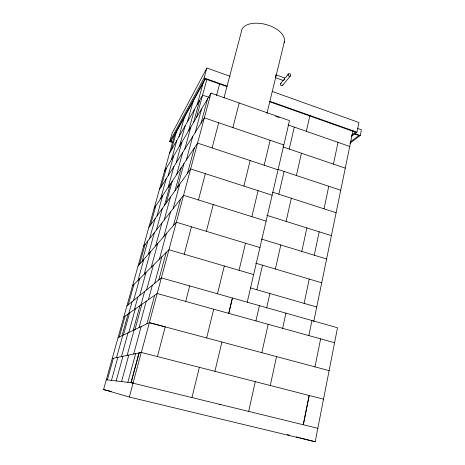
<?xml version="1.0" encoding="UTF-8"?>
<svg xmlns="http://www.w3.org/2000/svg" width="465" height="465" viewBox="0 0 465 465"><rect width="100%" height="100%" fill="white"/><g stroke="black" fill="none" stroke-linecap="round" stroke-linejoin="round"><path stroke-width="0.7" d="M283.65 80.178L283.691 80.648L284.656 77.986L276.053 74.848M205.46 78.852L174.451 135.588L103.573 389.56L129.346 397.04L315.189 441.75L337.514 327.749L161.367 277.901L126.916 305.9M349.849 143.336L360.27 135.501L361.427 129.776L357.434 128.357M303.25 424.714L309.144 395.465M303.331 424.737L309.225 395.488M314.956 366.862L320.635 338.846M351.523 136.338L356.951 132.176L358.922 122.516L272.31 91.477M313.695 321.832L352.947 130.799M275.954 75.522L275.989 74.696M308.847 335.591L311.957 320.519M304.116 303.378L309.231 279.07M314.259 255.221L319.188 231.814M324.029 208.837L328.778 186.273M333.446 164.116L338.032 142.354M301.802 251.408L306.871 227.937M270.264 385.502L276.53 356.597M282.639 328.325L285.929 313.154M248.682 411.316L255.291 381.66M261.842 352.679L268.16 324.297M266.619 308.086L269.892 293.514M275.396 269.02L280.802 244.979M286.103 221.398L291.305 198.247M296.414 175.526L301.425 153.218M306.354 131.31L309.94 115.343M255.936 320.92L259.418 305.656M256.849 289.753L262.504 265.184M278.837 194.213L284.08 171.428M289.23 149.062L294.287 127.102M247.229 302.192L289.503 120.604L211.005 93.099L164.441 171.463M228.739 313.375L232.413 298.013L228.763 313.369M214.917 371.314L221.915 342.019M239.051 270.305L245.532 243.195M251.873 216.655L258.081 190.667M264.161 165.215L270.119 140.285M266.91 113.553L284.458 41.327M191.993 397.395L199.369 367.327M206.663 337.95L213.708 309.196M217.492 293.775L224.304 265.98M243.887 186.093L250.147 160.565M185.709 301.43L189.691 285.911M206.379 231.332L213.226 204.565M232.907 127.584L239.196 102.98M157.414 356.574L165.226 326.872L149.37 322.64L118.075 337.596M184.233 254.239L191.429 226.798M198.462 199.95L205.356 173.666M212.098 147.934L218.701 122.743M223.985 97.894L241.329 31.852A22.151 12.078 15.2 0 1 265.317 24.343A22.151 12.078 15.2 0 1 284.138 42.548M216.533 95.499L219.631 83.863M129.346 397.04L141.244 352.429L323.564 399.162M211.005 93.099L141.36 352.447L112.239 358.515M195.213 132.455L201.572 108.973M127.869 382.323L135.635 353.644M154.659 283.348L161.861 256.75M131.089 382.707L139.116 352.918M146.963 323.785L154.642 295.298M158.757 280.017L166.179 252.478M173.439 225.519L180.548 199.13M187.511 173.294L194.329 147.986M201.008 123.202L207.553 98.917M174.956 190.842L181.292 167.58M193.626 122.353L199.619 100.359M139.087 327.552L146.266 301.192M163.878 236.458L170.562 211.906M177.549 187.215L183.989 163.529M196.509 117.5L206.884 79.346M133.676 354.051L141.145 326.57M148.411 299.687L152.34 285.237M159.414 259.174L166.342 233.639M173.137 208.611L179.792 184.082M186.32 160.03L192.719 136.443M155.641 245.88L161.942 222.927M133.211 330.359L139.994 305.61M127.125 355.417L134.106 329.929M140.93 304.953L144.603 291.526M151.259 267.253L157.775 243.445M164.168 220.079L170.452 197.137M176.613 174.619L182.669 152.503M188.61 130.787L194.451 109.455M134.984 329.511L141.883 304.279M172.509 142.482L169.754 141.575L204.123 77.969L206.844 68.012L230.03 76.318M184.832 149.05L190.848 127.026M121.568 381.579L128.811 355.062M146.609 289.893L153.363 265.166M197.23 104.567L203.042 83.27M148.475 254.088L154.427 232.535M121.481 356.591L128.032 332.835M134.461 309.51L137.919 296.961M144.185 274.257L150.334 251.954M156.38 230.041L162.32 208.506M168.156 187.337L173.893 166.522M179.537 146.056L185.087 125.934M128.805 332.469L135.286 308.923M116.157 380.945L122.94 356.289M139.663 295.542L146.022 272.438M164.43 205.553L170.353 184.03M176.171 162.878L181.896 142.087M187.523 121.65L193.051 101.55M166.249 203.013L172.242 181.187M142.18 261.289L147.823 240.986M122.063 335.689L128.09 313.997M116.564 357.614L122.743 335.364M128.805 313.491L132.072 301.715M138 280.383L143.819 259.412M149.544 238.783L155.176 218.486M160.716 198.514L166.174 178.862M171.539 159.512L176.822 140.471M123.417 335.044L129.532 312.98M111.46 380.387L117.843 357.353M133.6 300.471L139.61 278.791M157.036 215.888L162.657 195.602M168.185 175.642L173.625 156.007M178.979 136.681L184.25 117.657M172.829 142.244L170.765 141.563L171.132 140.25M107.345 379.905L113.367 358.283M119.29 337.015L125.12 316.084M128.27 304.802L133.961 284.382M139.564 264.283L145.074 244.497M150.503 225.019L155.851 205.832M161.111 186.942L166.296 168.342M171.405 150.015L176.433 131.961M169.754 141.575L172.004 133.548L206.844 68.012M275.46 76.591L275.571 76.208M275.855 75.888L275.588 76.638M170.765 141.563L204.943 78.818L226.844 86.583M169.481 153.392L202.595 95.127L209.355 97.481M159.321 189.807L204.362 117.848L283.83 144.964M154.124 208.425L197.573 143.115L278.041 169.824M284.336 78.294L284.656 77.986M148.852 227.327L190.638 168.923L272.135 195.195M143.499 246.514L183.559 195.283L266.102 221.108M280.68 83.444L282.958 80.654M284.324 78.974L288.416 73.952M284.022 79.509L284.638 78.748M282.551 85.415L290.352 75.998A1.407 1.221 44.8 0 0 289.672 73.749A1.407 1.221 44.8 0 0 288.126 75.185A1.407 1.221 44.8 0 0 290.352 75.998M138.059 266.003L176.322 222.224L259.947 247.56M132.537 285.795L168.923 249.752L253.657 274.582M351.499 135.303L355.516 132.194L269.276 101.626M350.226 142.028L358.852 135.518L354.406 133.949M123.824 317.002L157.17 293.52L334.585 342.728M141.244 352.429L139.023 352.894L130.996 382.683L317.857 428.3M106.305 379.783L133.135 382.945M103.573 389.56L111.338 391.431M219.532 404.416L220.939 404.759M287.248 434.595L289.34 435.13M296.327 436.92L298.425 437.455M299.82 437.815L315.189 441.75M149.341 322.652L329.15 370.64M250.525 287.934L316.741 307.01M255.704 263.167L321.716 282.784M261.359 239.027L326.604 258.999M266.84 215.33L331.4 235.662M272.664 192.219L336.108 212.743M277.983 169.405L340.729 190.243M282.923 146.917L345.274 168.138M288.05 124.922L349.732 146.434M275.716 116.337L279.128 117.529M354.266 133.379L360.27 135.501M204.123 77.969L227.321 86.194M269.619 101.196L356.951 132.176M275.757 77.765L283.691 80.648M282.865 84.88A1.36 1.186 44.6 0 1 281.552 85.682A1.36 1.186 44.6 0 1 280.349 84.415A1.36 1.186 44.6 0 1 281.244 83.171"/></g></svg>
